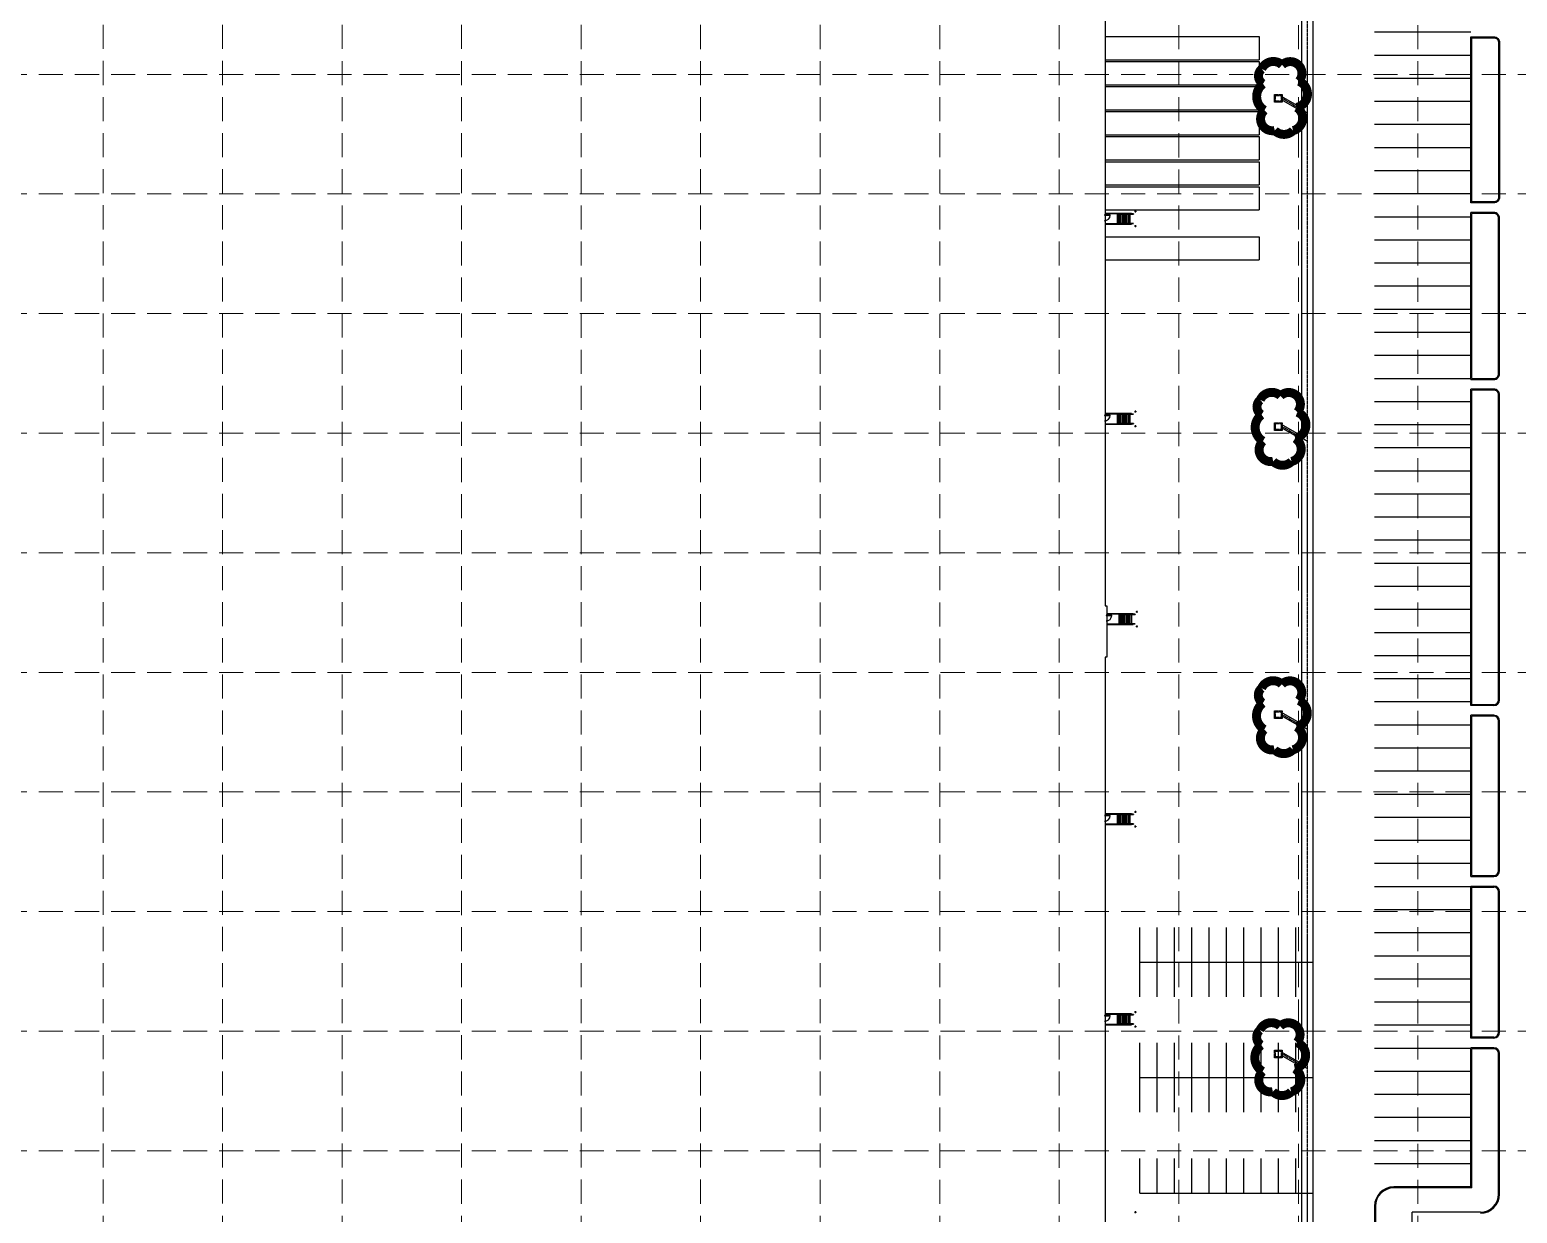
# Model space of a CAD drawing. Header units: inches. Extents: x 2412594 to 2415086, y 7034205 to 7038188.
# Drawn here: x 2413367 to 2414141, y 7035170 to 7035785 of the extents above; entities that cross this region are included whole.
import ezdxf

# ---------------------------------------------------------------- set-up
doc = ezdxf.new("R2010")
doc.units = ezdxf.units.IN
doc.header["$MEASUREMENT"] = 0
doc.linetypes.add('2752-06.112 Base Storm$0$CNTRLN', pattern=[1.125, 0.75, -0.125, 0.125, -0.125])
doc.linetypes.add('HIDDEN', pattern=[0.375, 0.25, -0.125])
for name, color, linetype in [('2752-06.112 Base Storm$0$P-STORM', 11, 'Continuous'), ('GRID', 254, 'HIDDEN'), ('LEGEND', 7, 'Continuous'), ('P-BLDG', 7, 'Continuous'), ('P-PVMT', 3, 'Continuous'), ('P-STRIPE', 10, 'Continuous'), ('STORM', 5, '2752-06.112 Base Storm$0$CNTRLN')]:
    doc.layers.add(name, color=color, linetype=linetype)

msp = doc.modelspace()

# ---------------------------------------------------------------- linework, layer by layer
at = {"layer": '2752-06.112 Base Storm$0$P-STORM', "color": 5}
for p, q in [((2414028.43, 7036058.84), (2414028.43, 7034956.57)), ((2414034.43, 7036058.84), (2414034.43, 7034956.57)), ((2414017.94, 7035750.17), (2414028.43, 7035744.11)), ((2414017.94, 7035748.44), (2414028.43, 7035742.38)), ((2414017.94, 7035579.67), (2414028.43, 7035573.61)), ((2414017.94, 7035577.94), (2414028.43, 7035571.88)), ((2414017.94, 7035430), (2414028.43, 7035423.94)), ((2414017.94, 7035428.27), (2414028.43, 7035422.21)), ((2414017.94, 7035253.64), (2414028.43, 7035247.58)), ((2414017.94, 7035251.91), (2414028.43, 7035245.85))]:
    msp.add_line(p, q, dxfattribs=at)
at = {"layer": 'GRID', "color": 252, "linetype": 'HIDDEN', "lineweight": 0, "ltscale": 50}
for p, q in [((2413405.42, 7034518.45), (2413405.8, 7038120.48)), ((2413467.54, 7034518.45), (2413467.54, 7038123.05)), ((2413529.69, 7034518.44), (2413529.69, 7038123.05)), ((2413591.83, 7034518.43), (2413591.83, 7038123.05)), ((2413653.98, 7034518.42), (2413653.98, 7038123.05)), ((2413716.13, 7034518.41), (2413716.13, 7038123.05)), ((2413778.27, 7034518.4), (2413778.27, 7038123.05)), ((2413840.42, 7034518.39), (2413840.42, 7038123.05)), ((2413902.57, 7034518.38), (2413902.57, 7038123.05)), ((2413964.71, 7034518.37), (2413964.71, 7038123.05)), ((2414026.86, 7034518.36), (2414026.86, 7038123.05)), ((2414089.01, 7034518.35), (2414089.01, 7038123.05)), ((2412659.63, 7035761.48), (2415021.2, 7035761.48)), ((2412659.63, 7035699.34), (2415021.2, 7035699.34)), ((2412659.63, 7035637.19), (2415021.2, 7035637.19)), ((2412659.63, 7035575.04), (2415021.2, 7035575.04)), ((2412659.63, 7035512.9), (2415021.2, 7035512.9)), ((2412659.63, 7035450.75), (2415021.2, 7035450.75)), ((2412659.63, 7035388.61), (2415021.2, 7035388.61)), ((2412659.63, 7035326.46), (2415021.2, 7035326.46)), ((2412659.63, 7035264.31), (2415021.2, 7035264.31)), ((2412659.63, 7035202.17), (2415021.2, 7035202.17))]:
    msp.add_line(p, q, dxfattribs=at)
at = {"layer": 'LEGEND', "color": 170, "ltscale": 100, "const_width": 4.66}
for points in [[(2414009.22, 7035742.88, 0.520567), (2414009.22, 7035742.88, 0.765195), (2414014.53, 7035732.33, 0.417879), (2414024.08, 7035732.27, 0.6649), (2414025.92, 7035744.32, 0.744833), (2414027.06, 7035757.91, 0.975642), (2414018.32, 7035766.38, 0.520567), (2414007.78, 7035764.27, 0.520567), (2414008.48, 7035756.54, 0.540264), (2414009.22, 7035742.88)], [(2414008.44, 7035570.95, 0.520567), (2414008.44, 7035570.95, 0.765195), (2414013.75, 7035560.4, 0.417879), (2414023.3, 7035560.33, 0.6649), (2414025.14, 7035572.39, 0.744833), (2414026.28, 7035585.98, 0.975642), (2414017.53, 7035594.45, 0.520567), (2414006.99, 7035592.34, 0.520567), (2414007.7, 7035584.61, 0.540264), (2414008.44, 7035570.95)], [(2414009.13, 7035421.11, 0.520567), (2414009.13, 7035421.11, 0.765195), (2414014.44, 7035410.56, 0.417879), (2414023.99, 7035410.5, 0.6649), (2414025.83, 7035422.55, 0.744833), (2414026.97, 7035436.14, 0.975642), (2414018.23, 7035444.61, 0.520567), (2414007.69, 7035442.5, 0.520567), (2414008.39, 7035434.77, 0.540264), (2414009.13, 7035421.11)], [(2414008.26, 7035243.43, 0.520567), (2414008.26, 7035243.43, 0.765195), (2414013.57, 7035232.88, 0.417879), (2414023.12, 7035232.82, 0.6649), (2414024.96, 7035244.87, 0.744833), (2414026.1, 7035258.46, 0.975642), (2414017.36, 7035266.93, 0.520567), (2414006.82, 7035264.82, 0.520567), (2414007.52, 7035257.09, 0.540264), (2414008.26, 7035243.43)]]:
    msp.add_lwpolyline(points, format="xyb", close=True, dxfattribs=at)
at = {"layer": 'P-BLDG', "color": 7, "linetype": 'Continuous', "lineweight": 30}
for p, q in [((2413940.11, 7035689.26), (2413926.44, 7035689.26)), ((2413940.11, 7035689.13), (2413926.44, 7035689.13)), ((2413940.11, 7035683.8), (2413926.44, 7035683.8)), ((2413940.11, 7035683.67), (2413926.44, 7035683.67)), ((2413941.11, 7035689.01), (2413932.44, 7035689.01)), ((2413932.44, 7035689.01), (2413932.44, 7035688.88)), ((2413941.11, 7035688.88), (2413932.44, 7035688.88)), ((2413941.11, 7035684.05), (2413932.44, 7035684.05)), ((2413932.44, 7035683.92), (2413932.44, 7035684.05)), ((2413941.11, 7035683.92), (2413932.44, 7035683.92)), ((2413932.78, 7035689.01), (2413932.78, 7035689.13)), ((2413932.78, 7035684.05), (2413932.78, 7035688.88)), ((2413932.78, 7035683.8), (2413932.78, 7035683.92)), ((2413933.69, 7035689.01), (2413933.69, 7035689.13)), ((2413933.69, 7035684.05), (2413933.69, 7035688.88)), ((2413933.69, 7035683.8), (2413933.69, 7035683.92)), ((2413934.61, 7035689.01), (2413934.61, 7035689.13)), ((2413934.61, 7035684.05), (2413934.61, 7035688.88)), ((2413934.61, 7035683.8), (2413934.61, 7035683.92)), ((2413935.53, 7035689.01), (2413935.53, 7035689.13)), ((2413935.53, 7035684.05), (2413935.53, 7035688.88)), ((2413935.53, 7035683.8), (2413935.53, 7035683.92)), ((2413936.44, 7035689.01), (2413936.44, 7035689.13)), ((2413936.44, 7035684.05), (2413936.44, 7035688.88)), ((2413936.44, 7035683.8), (2413936.44, 7035683.92)), ((2413937.36, 7035689.01), (2413937.36, 7035689.13)), ((2413937.36, 7035684.05), (2413937.36, 7035688.88)), ((2413937.36, 7035683.8), (2413937.36, 7035683.92)), ((2413938.28, 7035689.01), (2413938.28, 7035689.13)), ((2413938.28, 7035684.05), (2413938.28, 7035688.88)), ((2413938.28, 7035683.8), (2413938.28, 7035683.92)), ((2413939.19, 7035689.01), (2413939.19, 7035689.13)), ((2413939.19, 7035684.05), (2413939.19, 7035688.88)), ((2413939.19, 7035683.8), (2413939.19, 7035683.92)), ((2413940.11, 7035689.13), (2413940.11, 7035689.26)), ((2413940.11, 7035683.67), (2413940.11, 7035683.8)), ((2413941.11, 7035689.01), (2413941.11, 7035688.88)), ((2413941.11, 7035683.92), (2413941.11, 7035684.05)), ((2413940.11, 7035585.26), (2413926.44, 7035585.26)), ((2413940.11, 7035585.13), (2413926.44, 7035585.13)), ((2413941.11, 7035585.01), (2413932.44, 7035585.01)), ((2413932.44, 7035585.01), (2413932.44, 7035584.88)), ((2413941.11, 7035584.88), (2413932.44, 7035584.88)), ((2413932.78, 7035585.01), (2413932.78, 7035585.13)), ((2413932.78, 7035580.05), (2413932.78, 7035584.88)), ((2413933.69, 7035585.01), (2413933.69, 7035585.13)), ((2413933.69, 7035580.05), (2413933.69, 7035584.88)), ((2413934.61, 7035585.01), (2413934.61, 7035585.13)), ((2413934.61, 7035580.05), (2413934.61, 7035584.88)), ((2413935.53, 7035585.01), (2413935.53, 7035585.13)), ((2413935.53, 7035580.05), (2413935.53, 7035584.88)), ((2413936.44, 7035585.01), (2413936.44, 7035585.13)), ((2413936.44, 7035580.05), (2413936.44, 7035584.88)), ((2413937.36, 7035585.01), (2413937.36, 7035585.13)), ((2413937.36, 7035580.05), (2413937.36, 7035584.88)), ((2413938.28, 7035585.01), (2413938.28, 7035585.13)), ((2413938.28, 7035580.05), (2413938.28, 7035584.88)), ((2413939.19, 7035585.01), (2413939.19, 7035585.13)), ((2413939.19, 7035580.05), (2413939.19, 7035584.88)), ((2413940.11, 7035585.13), (2413940.11, 7035585.26)), ((2413941.11, 7035585.01), (2413941.11, 7035584.88)), ((2413940.11, 7035579.8), (2413926.44, 7035579.8)), ((2413940.11, 7035579.67), (2413926.44, 7035579.67)), ((2413941.11, 7035580.05), (2413932.44, 7035580.05)), ((2413932.44, 7035579.92), (2413932.44, 7035580.05)), ((2413941.11, 7035579.92), (2413932.44, 7035579.92)), ((2413932.78, 7035579.8), (2413932.78, 7035579.92)), ((2413933.69, 7035579.8), (2413933.69, 7035579.92)), ((2413934.61, 7035579.8), (2413934.61, 7035579.92)), ((2413935.53, 7035579.8), (2413935.53, 7035579.92)), ((2413936.44, 7035579.8), (2413936.44, 7035579.92)), ((2413937.36, 7035579.8), (2413937.36, 7035579.92)), ((2413938.28, 7035579.8), (2413938.28, 7035579.92)), ((2413939.19, 7035579.8), (2413939.19, 7035579.92)), ((2413940.11, 7035579.67), (2413940.11, 7035579.8)), ((2413941.11, 7035579.92), (2413941.11, 7035580.05)), ((2413940.94, 7035481.26), (2413927.27, 7035481.26)), ((2413940.94, 7035481.13), (2413927.27, 7035481.13)), ((2413940.94, 7035475.8), (2413927.27, 7035475.8)), ((2413940.94, 7035475.67), (2413927.27, 7035475.67)), ((2413941.94, 7035481.01), (2413933.28, 7035481.01)), ((2413933.28, 7035481.01), (2413933.28, 7035480.88)), ((2413941.94, 7035480.88), (2413933.28, 7035480.88)), ((2413941.94, 7035476.05), (2413933.28, 7035476.05)), ((2413933.28, 7035475.92), (2413933.28, 7035476.05)), ((2413941.94, 7035475.92), (2413933.28, 7035475.92)), ((2413933.61, 7035481.01), (2413933.61, 7035481.13)), ((2413933.61, 7035476.05), (2413933.61, 7035480.88)), ((2413933.61, 7035475.8), (2413933.61, 7035475.92)), ((2413934.53, 7035481.01), (2413934.53, 7035481.13)), ((2413934.53, 7035476.05), (2413934.53, 7035480.88)), ((2413934.53, 7035475.8), (2413934.53, 7035475.92)), ((2413935.44, 7035481.01), (2413935.44, 7035481.13)), ((2413935.44, 7035476.05), (2413935.44, 7035480.88)), ((2413935.44, 7035475.8), (2413935.44, 7035475.92)), ((2413936.36, 7035481.01), (2413936.36, 7035481.13)), ((2413936.36, 7035476.05), (2413936.36, 7035480.88)), ((2413936.36, 7035475.8), (2413936.36, 7035475.92)), ((2413937.28, 7035481.01), (2413937.28, 7035481.13)), ((2413937.28, 7035476.05), (2413937.28, 7035480.88)), ((2413937.28, 7035475.8), (2413937.28, 7035475.92)), ((2413938.19, 7035481.01), (2413938.19, 7035481.13)), ((2413938.19, 7035476.05), (2413938.19, 7035480.88)), ((2413938.19, 7035475.8), (2413938.19, 7035475.92)), ((2413939.11, 7035481.01), (2413939.11, 7035481.13)), ((2413939.11, 7035476.05), (2413939.11, 7035480.88)), ((2413939.11, 7035475.8), (2413939.11, 7035475.92)), ((2413940.03, 7035481.01), (2413940.03, 7035481.13)), ((2413940.03, 7035476.05), (2413940.03, 7035480.88)), ((2413940.03, 7035475.8), (2413940.03, 7035475.92)), ((2413940.94, 7035481.13), (2413940.94, 7035481.26)), ((2413940.94, 7035475.67), (2413940.94, 7035475.8)), ((2413941.94, 7035481.01), (2413941.94, 7035480.88)), ((2413941.94, 7035475.92), (2413941.94, 7035476.05)), ((2413940.11, 7035377.26), (2413926.44, 7035377.26)), ((2413940.11, 7035377.13), (2413926.44, 7035377.13)), ((2413941.11, 7035377.01), (2413932.44, 7035377.01)), ((2413932.44, 7035377.01), (2413932.44, 7035376.88)), ((2413941.11, 7035376.88), (2413932.44, 7035376.88)), ((2413932.78, 7035377.01), (2413932.78, 7035377.13)), ((2413932.78, 7035372.05), (2413932.78, 7035376.88)), ((2413933.69, 7035377.01), (2413933.69, 7035377.13)), ((2413933.69, 7035372.05), (2413933.69, 7035376.88)), ((2413934.61, 7035377.01), (2413934.61, 7035377.13)), ((2413934.61, 7035372.05), (2413934.61, 7035376.88)), ((2413935.53, 7035377.01), (2413935.53, 7035377.13)), ((2413935.53, 7035372.05), (2413935.53, 7035376.88)), ((2413936.44, 7035377.01), (2413936.44, 7035377.13)), ((2413936.44, 7035372.05), (2413936.44, 7035376.88)), ((2413937.36, 7035377.01), (2413937.36, 7035377.13)), ((2413937.36, 7035372.05), (2413937.36, 7035376.88)), ((2413938.28, 7035377.01), (2413938.28, 7035377.13)), ((2413938.28, 7035372.05), (2413938.28, 7035376.88)), ((2413939.19, 7035377.01), (2413939.19, 7035377.13)), ((2413939.19, 7035372.05), (2413939.19, 7035376.88)), ((2413940.11, 7035377.13), (2413940.11, 7035377.26)), ((2413941.11, 7035377.01), (2413941.11, 7035376.88)), ((2413940.11, 7035371.8), (2413926.44, 7035371.8)), ((2413940.11, 7035371.67), (2413926.44, 7035371.67)), ((2413941.11, 7035372.05), (2413932.44, 7035372.05)), ((2413932.44, 7035371.92), (2413932.44, 7035372.05)), ((2413941.11, 7035371.92), (2413932.44, 7035371.92)), ((2413932.78, 7035371.8), (2413932.78, 7035371.92)), ((2413933.69, 7035371.8), (2413933.69, 7035371.92)), ((2413934.61, 7035371.8), (2413934.61, 7035371.92)), ((2413935.53, 7035371.8), (2413935.53, 7035371.92)), ((2413936.44, 7035371.8), (2413936.44, 7035371.92)), ((2413937.36, 7035371.8), (2413937.36, 7035371.92)), ((2413938.28, 7035371.8), (2413938.28, 7035371.92)), ((2413939.19, 7035371.8), (2413939.19, 7035371.92)), ((2413940.11, 7035371.67), (2413940.11, 7035371.8)), ((2413941.11, 7035371.92), (2413941.11, 7035372.05)), ((2413940.11, 7035273.26), (2413926.44, 7035273.26)), ((2413940.11, 7035273.13), (2413926.44, 7035273.13)), ((2413941.11, 7035273.01), (2413932.44, 7035273.01)), ((2413932.44, 7035273.01), (2413932.44, 7035272.88)), ((2413932.78, 7035273.01), (2413932.78, 7035273.13)), ((2413933.69, 7035273.01), (2413933.69, 7035273.13)), ((2413934.61, 7035273.01), (2413934.61, 7035273.13)), ((2413935.53, 7035273.01), (2413935.53, 7035273.13)), ((2413936.44, 7035273.01), (2413936.44, 7035273.13)), ((2413937.36, 7035273.01), (2413937.36, 7035273.13)), ((2413938.28, 7035273.01), (2413938.28, 7035273.13)), ((2413939.19, 7035273.01), (2413939.19, 7035273.13)), ((2413940.11, 7035273.13), (2413940.11, 7035273.26)), ((2413941.11, 7035273.01), (2413941.11, 7035272.88)), ((2413940.11, 7035267.8), (2413926.44, 7035267.8)), ((2413940.11, 7035267.67), (2413926.44, 7035267.67)), ((2413941.11, 7035272.88), (2413932.44, 7035272.88)), ((2413941.11, 7035268.05), (2413932.44, 7035268.05)), ((2413932.44, 7035267.92), (2413932.44, 7035268.05)), ((2413941.11, 7035267.92), (2413932.44, 7035267.92)), ((2413932.78, 7035268.05), (2413932.78, 7035272.88)), ((2413932.78, 7035267.8), (2413932.78, 7035267.92)), ((2413933.69, 7035268.05), (2413933.69, 7035272.88)), ((2413933.69, 7035267.8), (2413933.69, 7035267.92)), ((2413934.61, 7035268.05), (2413934.61, 7035272.88)), ((2413934.61, 7035267.8), (2413934.61, 7035267.92)), ((2413935.53, 7035268.05), (2413935.53, 7035272.88)), ((2413935.53, 7035267.8), (2413935.53, 7035267.92)), ((2413936.44, 7035268.05), (2413936.44, 7035272.88)), ((2413936.44, 7035267.8), (2413936.44, 7035267.92)), ((2413937.36, 7035268.05), (2413937.36, 7035272.88)), ((2413937.36, 7035267.8), (2413937.36, 7035267.92)), ((2413938.28, 7035268.05), (2413938.28, 7035272.88)), ((2413938.28, 7035267.8), (2413938.28, 7035267.92)), ((2413939.19, 7035268.05), (2413939.19, 7035272.88)), ((2413939.19, 7035267.8), (2413939.19, 7035267.92)), ((2413940.11, 7035267.67), (2413940.11, 7035267.8)), ((2413941.11, 7035267.92), (2413941.11, 7035268.05))]:
    msp.add_line(p, q, dxfattribs=at)
at = {"layer": 'P-BLDG', "color": 7}
msp.add_lwpolyline([(2413926.44, 7036658.63), (2413926.44, 7036338.63), (2413927.27, 7036338.63), (2413927.27, 7036311.96), (2413926.44, 7036311.96), (2413926.44, 7035938.63), (2413927.27, 7035938.63), (2413927.27, 7035858.63), (2413926.44, 7035858.63), (2413926.44, 7035485.3), (2413927.27, 7035485.3), (2413927.27, 7035458.63), (2413926.44, 7035458.63), (2413926.44, 7035138.63)], dxfattribs=at)
at = {"layer": 'P-BLDG', "color": 7, "extrusion": (0, 0, -1)}
for points in [[(-2413926.03, 7035688.32), (-2413929.03, 7035688.32), (-2413929.03, 7035688.46), (-2413926.03, 7035688.46)], [(-2413926.03, 7035584.32), (-2413929.03, 7035584.32), (-2413929.03, 7035584.46), (-2413926.03, 7035584.46)], [(-2413926.86, 7035480.32), (-2413929.86, 7035480.32), (-2413929.86, 7035480.46), (-2413926.86, 7035480.46)], [(-2413926.03, 7035376.32), (-2413929.03, 7035376.32), (-2413929.03, 7035376.46), (-2413926.03, 7035376.46)], [(-2413926.03, 7035272.32), (-2413929.03, 7035272.32), (-2413929.03, 7035272.46), (-2413926.03, 7035272.46)]]:
    msp.add_lwpolyline(points, close=True, dxfattribs=at)
at = {"layer": 'P-BLDG', "color": 7, "linetype": 'Continuous', "lineweight": 30}
for centre in [(2413942.11, 7035690.26), (2413942.11, 7035682.67), (2413942.11, 7035586.26), (2413942.11, 7035578.67), (2413942.94, 7035482.26), (2413942.94, 7035474.67), (2413942.11, 7035378.26), (2413942.11, 7035370.67), (2413942.11, 7035274.26), (2413942.11, 7035266.67), (2413942.11, 7035170.26)]:
    msp.add_circle(centre, 0.25, dxfattribs=at)
at = {"layer": 'P-BLDG', "color": 7}
for centre in [(2413926.03, 7035688.46), (2413926.03, 7035584.46), (2413926.86, 7035480.46), (2413926.03, 7035376.46), (2413926.03, 7035272.46)]:
    msp.add_arc(centre, 3, 269.99995, 357.21366, dxfattribs=at)
at = {"layer": 'P-PVMT', "color": 7}
for p, q in [((2414116.43, 7035694.71), (2414116.43, 7035780.99)), ((2414116.93, 7035695.21), (2414116.93, 7035780.49)), ((2414116.43, 7035602.96), (2414116.43, 7035689.71)), ((2414116.93, 7035603.46), (2414116.93, 7035689.21)), ((2414116.43, 7035433.46), (2414116.43, 7035597.96)), ((2414116.93, 7035433.96), (2414116.93, 7035597.46)), ((2414128.43, 7035433.46), (2414116.43, 7035433.46)), ((2414116.43, 7035344.71), (2414116.43, 7035428.46)), ((2414128.43, 7035428.46), (2414116.43, 7035428.46)), ((2414128.43, 7035433.96), (2414116.93, 7035433.96)), ((2414116.93, 7035345.21), (2414116.93, 7035427.96)), ((2414128.43, 7035427.96), (2414116.93, 7035427.96)), ((2414130.93, 7035347.71), (2414130.93, 7035425.46)), ((2414131.43, 7035347.71), (2414131.43, 7035425.46)), ((2414116.43, 7035344.71), (2414128.43, 7035344.71)), ((2414116.93, 7035345.21), (2414128.43, 7035345.21)), ((2414116.43, 7035260.71), (2414116.43, 7035339.71)), ((2414116.43, 7035339.71), (2414128.43, 7035339.71)), ((2414116.93, 7035261.21), (2414116.93, 7035339.21)), ((2414116.93, 7035339.21), (2414128.43, 7035339.21)), ((2414130.93, 7035263.71), (2414130.93, 7035336.71)), ((2414131.43, 7035263.71), (2414131.43, 7035336.71)), ((2414128.43, 7035260.71), (2414116.43, 7035260.71)), ((2414128.43, 7035261.21), (2414116.93, 7035261.21)), ((2414116.43, 7035183.38), (2414116.43, 7035255.71)), ((2414128.43, 7035255.71), (2414116.43, 7035255.71)), ((2414116.93, 7035182.88), (2414116.93, 7035255.21)), ((2414128.43, 7035255.21), (2414116.93, 7035255.21)), ((2414130.93, 7035179.71), (2414130.93, 7035252.71)), ((2414131.43, 7035179.71), (2414131.43, 7035252.71)), ((2414116.43, 7035183.38), (2414076.43, 7035183.38)), ((2414116.93, 7035182.88), (2414076.43, 7035182.88)), ((2414066.43, 7035173.38), (2414066.43, 7034984.72)), ((2414066.93, 7035173.38), (2414066.93, 7034984.72)), ((2414121.43, 7035170.21), (2414085.93, 7035170.21)), ((2414085.93, 7035001.22), (2414085.93, 7035170.21))]:
    msp.add_line(p, q, dxfattribs=at)
for points in [[(2414116.43, 7035780.99), (2414128.43, 7035780.99, -0.414214), (2414131.43, 7035777.99), (2414131.43, 7035697.71, -0.414214), (2414128.43, 7035694.71), (2414116.43, 7035694.71)], [(2414116.93, 7035780.49), (2414128.43, 7035780.49, -0.414214), (2414130.93, 7035777.99), (2414130.93, 7035697.71, -0.414214), (2414128.43, 7035695.21), (2414116.93, 7035695.21)], [(2414116.43, 7035602.96), (2414128.43, 7035602.96, 0.414214), (2414131.43, 7035605.96), (2414131.43, 7035686.71, 0.414214), (2414128.43, 7035689.71), (2414116.43, 7035689.71)], [(2414116.93, 7035603.46), (2414128.43, 7035603.46, 0.414214), (2414130.93, 7035605.96), (2414130.93, 7035686.71, 0.414214), (2414128.43, 7035689.21), (2414116.93, 7035689.21)], [(2414131.43, 7035436.46), (2414131.43, 7035594.96, 0.414214), (2414128.43, 7035597.96), (2414116.43, 7035597.96)], [(2414130.93, 7035436.46), (2414130.93, 7035594.96, 0.414214), (2414128.43, 7035597.46), (2414116.93, 7035597.46)]]:
    msp.add_lwpolyline(points, format="xyb", dxfattribs=at)
for centre, radius, start, end in [((2414128.43, 7035436.46), 2.5, 270, 0), ((2414128.43, 7035436.46), 3, 270, 0), ((2414128.43, 7035425.46), 3, 0, 90), ((2414128.43, 7035425.46), 2.5, 0, 90), ((2414128.43, 7035347.71), 3, 270, 0), ((2414128.43, 7035347.71), 2.5, 270, 0), ((2414128.43, 7035336.71), 3, 0, 90), ((2414128.43, 7035336.71), 2.5, 0, 90), ((2414128.43, 7035263.71), 3, 270, 0), ((2414128.43, 7035263.71), 2.5, 270, 0), ((2414128.43, 7035252.71), 3, 0, 90), ((2414128.43, 7035252.71), 2.5, 0, 90), ((2414076.43, 7035173.38), 10, 90, 180), ((2414076.43, 7035173.38), 9.5, 90, 180), ((2414121.43, 7035179.71), 10, 270, 0), ((2414121.43, 7035179.71), 9.5, 270, 0)]:
    msp.add_arc(centre, radius, start, end, dxfattribs=at)
at = {"layer": 'P-STRIPE', "color": 252}
for p, q in [((2414116.43, 7035783.36), (2414066.43, 7035783.36)), ((2413926.44, 7035781.13), (2414006.44, 7035781.13)), ((2414006.44, 7035781.13), (2414006.44, 7035769.13)), ((2413926.44, 7035769.13), (2414006.44, 7035769.13)), ((2413926.44, 7035768.13), (2414006.44, 7035768.13)), ((2414006.44, 7035768.13), (2414006.44, 7035756.13)), ((2414116.43, 7035771.36), (2414066.43, 7035771.36)), ((2413926.44, 7035756.13), (2414006.44, 7035756.13)), ((2413926.44, 7035755.13), (2414006.44, 7035755.13)), ((2414006.44, 7035755.13), (2414006.44, 7035743.13)), ((2414116.43, 7035759.36), (2414066.43, 7035759.36)), ((2414116.43, 7035747.36), (2414066.43, 7035747.36)), ((2413926.44, 7035743.13), (2414006.44, 7035743.13)), ((2413926.44, 7035742.13), (2414006.44, 7035742.13)), ((2414006.44, 7035742.13), (2414006.44, 7035730.13)), ((2413926.44, 7035730.13), (2414006.44, 7035730.13)), ((2414116.43, 7035735.36), (2414066.43, 7035735.36)), ((2413926.44, 7035729.13), (2414006.44, 7035729.13)), ((2414006.44, 7035729.13), (2414006.44, 7035717.13)), ((2414116.43, 7035723.36), (2414066.43, 7035723.36)), ((2413926.44, 7035717.13), (2414006.44, 7035717.13)), ((2413926.44, 7035716.13), (2414006.44, 7035716.13)), ((2414006.44, 7035716.13), (2414006.44, 7035704.13)), ((2414116.43, 7035711.36), (2414066.43, 7035711.36)), ((2413926.44, 7035704.13), (2414006.44, 7035704.13)), ((2413926.44, 7035703.13), (2414006.44, 7035703.13)), ((2414006.44, 7035703.13), (2414006.44, 7035691.13)), ((2414116.43, 7035699.36), (2414066.43, 7035699.36)), ((2413926.44, 7035691.13), (2414006.44, 7035691.13)), ((2414116.43, 7035687.36), (2414066.43, 7035687.36)), ((2413926.44, 7035677.13), (2414006.44, 7035677.13)), ((2414006.44, 7035677.13), (2414006.44, 7035665.13)), ((2414116.43, 7035675.36), (2414066.43, 7035675.36)), ((2413926.44, 7035665.13), (2414006.44, 7035665.13)), ((2414116.43, 7035663.36), (2414066.43, 7035663.36)), ((2414116.43, 7035651.36), (2414066.43, 7035651.36)), ((2414116.43, 7035639.36), (2414066.43, 7035639.36)), ((2414116.43, 7035627.36), (2414066.43, 7035627.36)), ((2414116.43, 7035615.36), (2414066.43, 7035615.36)), ((2414116.43, 7035603.36), (2414066.43, 7035603.36)), ((2414116.43, 7035591.36), (2414066.43, 7035591.36)), ((2414116.43, 7035579.36), (2414066.43, 7035579.36)), ((2414116.43, 7035567.36), (2414066.43, 7035567.36)), ((2414116.43, 7035555.36), (2414066.43, 7035555.36)), ((2414116.43, 7035543.37), (2414066.43, 7035543.37)), ((2414116.43, 7035531.37), (2414066.43, 7035531.37)), ((2414116.43, 7035519.37), (2414066.43, 7035519.37)), ((2414116.43, 7035507.37), (2414066.43, 7035507.37)), ((2414116.43, 7035495.37), (2414066.43, 7035495.37)), ((2414116.43, 7035483.37), (2414066.43, 7035483.37)), ((2414116.43, 7035471.37), (2414066.43, 7035471.37)), ((2414116.43, 7035459.37), (2414066.43, 7035459.37)), ((2414116.43, 7035447.37), (2414066.43, 7035447.37)), ((2414116.43, 7035435.37), (2414066.43, 7035435.37)), ((2414116.43, 7035423.37), (2414066.43, 7035423.37)), ((2414116.43, 7035411.37), (2414066.43, 7035411.37)), ((2414116.43, 7035399.37), (2414066.43, 7035399.37)), ((2414116.43, 7035387.37), (2414066.43, 7035387.37)), ((2414116.43, 7035375.37), (2414066.43, 7035375.37)), ((2414116.43, 7035363.37), (2414066.43, 7035363.37)), ((2414116.43, 7035351.37), (2414066.43, 7035351.37)), ((2414116.43, 7035339.37), (2414066.43, 7035339.37)), ((2414116.43, 7035327.37), (2414066.43, 7035327.37)), ((2413944.44, 7035282.19), (2413944.44, 7035318.19)), ((2413953.44, 7035282.19), (2413953.44, 7035318.19)), ((2413962.44, 7035282.19), (2413962.44, 7035318.19)), ((2413971.44, 7035282.19), (2413971.44, 7035318.19)), ((2413980.44, 7035282.19), (2413980.44, 7035318.19)), ((2413989.44, 7035282.19), (2413989.44, 7035318.19)), ((2413998.44, 7035282.19), (2413998.44, 7035318.19)), ((2414007.44, 7035282.19), (2414007.44, 7035318.19)), ((2414016.44, 7035282.19), (2414016.44, 7035318.19)), ((2414025.44, 7035282.19), (2414025.44, 7035318.19)), ((2414034.44, 7035282.19), (2414034.44, 7035318.19)), ((2414116.43, 7035315.37), (2414066.43, 7035315.37)), ((2413944.44, 7035300.19), (2414034.44, 7035300.19)), ((2414116.43, 7035303.37), (2414066.43, 7035303.37)), ((2414116.43, 7035291.38), (2414066.43, 7035291.38)), ((2414116.43, 7035279.38), (2414066.43, 7035279.38)), ((2414116.43, 7035267.38), (2414066.43, 7035267.38)), ((2413944.44, 7035222.19), (2413944.44, 7035258.19)), ((2413953.44, 7035222.19), (2413953.44, 7035258.19)), ((2413962.44, 7035222.19), (2413962.44, 7035258.19)), ((2413971.44, 7035222.19), (2413971.44, 7035258.19)), ((2413980.44, 7035222.19), (2413980.44, 7035258.19)), ((2413989.44, 7035222.19), (2413989.44, 7035258.19)), ((2413998.44, 7035222.19), (2413998.44, 7035258.19)), ((2414007.44, 7035222.19), (2414007.44, 7035258.19)), ((2414016.44, 7035222.19), (2414016.44, 7035258.19)), ((2414025.44, 7035222.19), (2414025.44, 7035258.19)), ((2414034.44, 7035222.19), (2414034.44, 7035258.19)), ((2414116.43, 7035255.38), (2414066.43, 7035255.38)), ((2414116.43, 7035243.38), (2414066.43, 7035243.38)), ((2413944.44, 7035240.19), (2414034.44, 7035240.19)), ((2414116.43, 7035231.38), (2414066.43, 7035231.38)), ((2414116.43, 7035219.38), (2414066.43, 7035219.38)), ((2414116.43, 7035207.38), (2414066.43, 7035207.38)), ((2413944.44, 7035180.19), (2413944.44, 7035198.19)), ((2413953.44, 7035180.19), (2413953.44, 7035198.19)), ((2413962.44, 7035180.19), (2413962.44, 7035198.19)), ((2413971.44, 7035180.19), (2413971.44, 7035198.19)), ((2413980.44, 7035180.19), (2413980.44, 7035198.19)), ((2413989.44, 7035180.19), (2413989.44, 7035198.19)), ((2413998.44, 7035180.19), (2413998.44, 7035198.19)), ((2414007.44, 7035180.19), (2414007.44, 7035198.19)), ((2414016.44, 7035180.19), (2414016.44, 7035198.19)), ((2414025.44, 7035180.19), (2414025.44, 7035198.19)), ((2414034.44, 7035180.19), (2414034.44, 7035198.19)), ((2414116.43, 7035195.38), (2414066.43, 7035195.38)), ((2413944.44, 7035180.19), (2414034.44, 7035180.19))]:
    msp.add_line(p, q, dxfattribs=at)
at = {"layer": 'STORM', "color": 5}
for p, q in [((2414031.43, 7036624.58), (2414031.43, 7034956.57)), ((2414017.94, 7035749.31), (2414031.43, 7035741.52)), ((2414017.94, 7035578.8), (2414031.43, 7035571.01)), ((2414017.94, 7035429.13), (2414031.43, 7035421.34)), ((2414017.94, 7035252.77), (2414031.43, 7035244.98))]:
    msp.add_line(p, q, dxfattribs=at)
for points in [[(2414018.44, 7035751.02), (2414018.44, 7035747.02), (2414014.44, 7035747.02), (2414014.44, 7035751.02)], [(2414018.44, 7035751.02), (2414018.44, 7035747.02), (2414014.44, 7035747.02), (2414014.44, 7035751.02)], [(2414018.44, 7035751.02), (2414018.44, 7035747.02), (2414014.44, 7035747.02), (2414014.44, 7035751.02)], [(2414017.94, 7035750.52), (2414017.94, 7035747.52), (2414014.94, 7035747.52), (2414014.94, 7035750.52)], [(2414017.94, 7035750.52), (2414017.94, 7035747.52), (2414014.94, 7035747.52), (2414014.94, 7035750.52)], [(2414017.94, 7035750.52), (2414017.94, 7035747.52), (2414014.94, 7035747.52), (2414014.94, 7035750.52)], [(2414018.44, 7035580.51), (2414018.44, 7035576.51), (2414014.44, 7035576.51), (2414014.44, 7035580.51)], [(2414018.44, 7035580.51), (2414018.44, 7035576.51), (2414014.44, 7035576.51), (2414014.44, 7035580.51)], [(2414018.44, 7035580.51), (2414018.44, 7035576.51), (2414014.44, 7035576.51), (2414014.44, 7035580.51)], [(2414017.94, 7035580.01), (2414017.94, 7035577.01), (2414014.94, 7035577.01), (2414014.94, 7035580.01)], [(2414017.94, 7035580.01), (2414017.94, 7035577.01), (2414014.94, 7035577.01), (2414014.94, 7035580.01)], [(2414017.94, 7035580.01), (2414017.94, 7035577.01), (2414014.94, 7035577.01), (2414014.94, 7035580.01)], [(2414018.44, 7035430.84), (2414018.44, 7035426.84), (2414014.44, 7035426.84), (2414014.44, 7035430.84)], [(2414018.44, 7035430.84), (2414018.44, 7035426.84), (2414014.44, 7035426.84), (2414014.44, 7035430.84)], [(2414018.44, 7035430.84), (2414018.44, 7035426.84), (2414014.44, 7035426.84), (2414014.44, 7035430.84)], [(2414017.94, 7035430.34), (2414017.94, 7035427.34), (2414014.94, 7035427.34), (2414014.94, 7035430.34)], [(2414017.94, 7035430.34), (2414017.94, 7035427.34), (2414014.94, 7035427.34), (2414014.94, 7035430.34)], [(2414017.94, 7035430.34), (2414017.94, 7035427.34), (2414014.94, 7035427.34), (2414014.94, 7035430.34)], [(2414018.44, 7035254.48), (2414018.44, 7035250.48), (2414014.44, 7035250.48), (2414014.44, 7035254.48)], [(2414018.44, 7035254.48), (2414018.44, 7035250.48), (2414014.44, 7035250.48), (2414014.44, 7035254.48)], [(2414018.44, 7035254.48), (2414018.44, 7035250.48), (2414014.44, 7035250.48), (2414014.44, 7035254.48)], [(2414017.94, 7035253.98), (2414017.94, 7035250.98), (2414014.94, 7035250.98), (2414014.94, 7035253.98)], [(2414017.94, 7035253.98), (2414017.94, 7035250.98), (2414014.94, 7035250.98), (2414014.94, 7035253.98)], [(2414017.94, 7035253.98), (2414017.94, 7035250.98), (2414014.94, 7035250.98), (2414014.94, 7035253.98)]]:
    msp.add_lwpolyline(points, close=True, dxfattribs=at)

doc.saveas('drawing.dxf')
